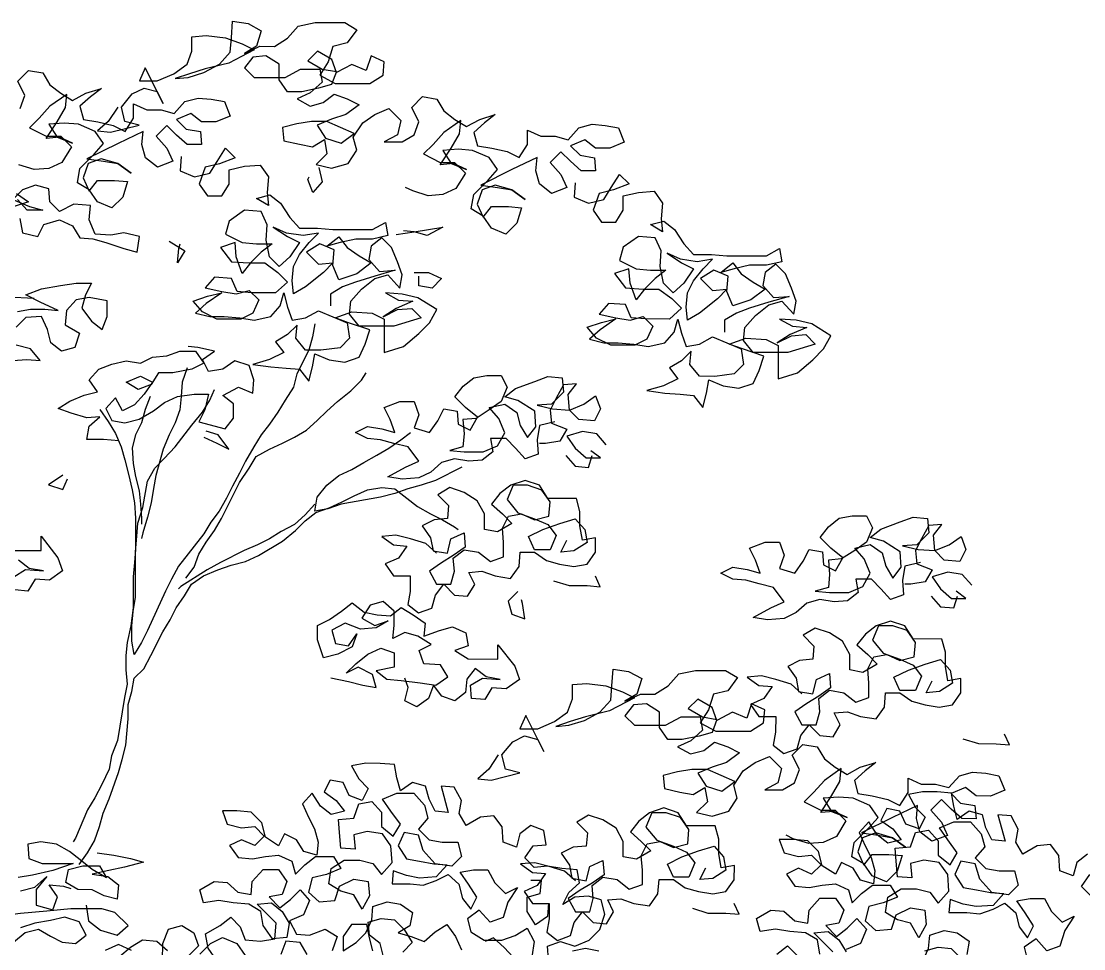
# Model space of a CAD drawing. Header units: metres. Extents: x 750563 to 756046, y 4495933 to 4497284.
# Drawn here: x 755677.83 to 755678.709, y 4496172.711 to 4496173.479 of the extents above; entities that cross this region are included whole.
import ezdxf

# ---------------------------------------------------------------- set-up
doc = ezdxf.new("R2010")
doc.units = ezdxf.units.M
doc.layers.add('00_DETALLES', color=7, linetype='Continuous', true_color=0xe0f0d1)

# ---------------------------------------------------------------- blocks, each defined once
blk = doc.blocks.new('Arbol21')
for points in [[(-0.0625, 6.3992), (-0.0674, 6.3695), (-0.0995, 6.3621), (-0.1119, 6.3868), (-0.144, 6.3966), (-0.1712, 6.3843), (-0.186, 6.3595), (-0.2132, 6.357), (-0.2404, 6.3496), (-0.2774, 6.3372), (-0.3046, 6.3298), (-0.3096, 6.3619), (-0.2775, 6.3693), (-0.2503, 6.3644), (-0.2181, 6.3669), (-0.2058, 6.3966), (-0.2083, 6.4262), (-0.1737, 6.4287), (-0.144, 6.4139), (-0.1243, 6.4337), (-0.1219, 6.4609), (-0.0947, 6.4684), (-0.0675, 6.4585), (-0.0477, 6.4387), (-0.0823, 6.4239), (-0.1095, 6.4165), (-0.0773, 6.4165), (-0.0576, 6.4387)], [(-0.0551, 6.4511), (-0.0798, 6.4338), (-0.0502, 6.4239)], [(-0.0627, 6.6265), (-0.0726, 6.6537), (-0.0578, 6.6834), (-0.0801, 6.7056), (-0.1097, 6.7006), (-0.1245, 6.6759), (-0.1467, 6.6586), (-0.1714, 6.6437), (-0.1986, 6.6585), (-0.2308, 6.6684), (-0.2085, 6.6511), (-0.1863, 6.6314), (-0.1936, 6.6042), (-0.2233, 6.5992), (-0.2554, 6.5918), (-0.2801, 6.5794), (-0.2974, 6.6066), (-0.2975, 6.6362), (-0.3246, 6.6238), (-0.3543, 6.6238), (-0.3815, 6.6164), (-0.4037, 6.6411), (-0.4309, 6.6485), (-0.4581, 6.646), (-0.4853, 6.641), (-0.4976, 6.6113), (-0.4679, 6.599), (-0.4383, 6.599), (-0.4161, 6.6163), (-0.3864, 6.604), (-0.4062, 6.5842), (-0.4358, 6.5793), (-0.4383, 6.5521), (-0.4086, 6.5521), (-0.3864, 6.5719), (-0.3666, 6.5917), (-0.3444, 6.5695), (-0.3666, 6.5447), (-0.3789, 6.5175), (-0.3468, 6.5052), (-0.3221, 6.525), (-0.3147, 6.5522), (-0.3172, 6.5794), (-0.2653, 6.5547), (-0.201, 6.5226), (-0.2356, 6.5177), (-0.2652, 6.5127), (-0.2924, 6.4929), (-0.2652, 6.5127), (-0.2306, 6.5226), (-0.2034, 6.5127), (-0.1935, 6.4831), (-0.2059, 6.4559), (-0.2232, 6.4781), (-0.2578, 6.4781), (-0.285, 6.4756), (-0.2751, 6.4435), (-0.2528, 6.4213), (-0.2231, 6.4336), (-0.2059, 6.4584), (-0.1812, 6.4732), (-0.1861, 6.5029), (-0.2158, 6.5325), (-0.2356, 6.5547), (-0.2183, 6.5795), (-0.1838, 6.5943), (-0.1541, 6.5968), (-0.122, 6.5944), (-0.1392, 6.5672), (-0.1714, 6.5548), (-0.1442, 6.5672), (-0.117, 6.5647), (-0.1393, 6.5993), (-0.1566, 6.6289), (-0.1591, 6.6561), (-0.1245, 6.6314), (-0.1022, 6.6067), (-0.0824, 6.587), (-0.117, 6.5697), (-0.1467, 6.5696), (-0.1689, 6.5474), (-0.1491, 6.5153), (-0.1219, 6.5029), (-0.0922, 6.5005), (-0.0601, 6.5104)], [(-0.2649, 6.6297), (-0.2451, 6.6001), (-0.2228, 6.5803), (-0.25, 6.5778), (-0.3093, 6.5926), (-0.2797, 6.6), (-0.2723, 6.6297), (-0.2945, 6.6569), (-0.3193, 6.6692), (-0.3464, 6.6618), (-0.3588, 6.637), (-0.3218, 6.7112), (-0.3094, 6.684), (-0.3465, 6.684), (-0.3811, 6.6988), (-0.4083, 6.7185), (-0.4182, 6.7457), (-0.4182, 6.7754), (-0.4479, 6.7778), (-0.4874, 6.7728), (-0.522, 6.7604), (-0.5467, 6.7481), (-0.4948, 6.7209), (-0.4453, 6.7086), (-0.4132, 6.6988), (-0.3835, 6.6889), (-0.4107, 6.6913), (-0.4428, 6.7012), (-0.475, 6.7185), (-0.4973, 6.7432), (-0.4998, 6.7728), (-0.5023, 6.8074), (-0.5344, 6.8024), (-0.5615, 6.7876), (-0.5516, 6.7555), (-0.5269, 6.7407), (-0.559, 6.7555), (-0.5887, 6.7554), (-0.6159, 6.7727), (-0.6382, 6.7974), (-0.6728, 6.8048), (-0.7345, 6.8047), (-0.7592, 6.7899), (-0.7395, 6.7627), (-0.7098, 6.7553), (-0.6999, 6.7232), (-0.6826, 6.696), (-0.7147, 6.6787), (-0.7863, 6.6786), (-0.8135, 6.6959), (-0.816, 6.7231), (-0.7889, 6.7355), (-0.7789, 6.7058), (-0.7493, 6.7182), (-0.7172, 6.701), (-0.7073, 6.7281), (-0.6777, 6.7455), (-0.6579, 6.7257), (-0.6875, 6.7084), (-0.7172, 6.7034), (-0.7072, 6.6762), (-0.6801, 6.6689), (-0.6455, 6.6615), (-0.6158, 6.6615), (-0.5985, 6.6862), (-0.5986, 6.7184), (-0.5714, 6.7357), (-0.5442, 6.7332), (-0.5269, 6.711), (-0.5466, 6.6912), (-0.6109, 6.6912), (-0.643, 6.7084), (-0.6826, 6.7084), (-0.6875, 6.6812), (-0.6628, 6.659), (-0.6356, 6.6467), (-0.6627, 6.6318), (-0.6899, 6.6392), (-0.7122, 6.6565), (-0.7393, 6.6466), (-0.764, 6.6342), (-0.7368, 6.6144), (-0.7072, 6.6046), (-0.6775, 6.5923), (-0.6948, 6.5651), (-0.7269, 6.5551), (-0.7541, 6.5749), (-0.6973, 6.5996), (-0.6652, 6.5997), (-0.6355, 6.5948), (-0.6058, 6.5874), (-0.6083, 6.5602), (-0.6404, 6.5527), (-0.6676, 6.5478), (-0.6923, 6.5626), (-0.6972, 6.5329), (-0.675, 6.5107), (-0.7071, 6.5033), (-0.7417, 6.5131), (-0.759, 6.5403), (-0.7516, 6.5675), (-0.7714, 6.5971), (-0.7962, 6.6144), (-0.8258, 6.6267), (-0.8505, 6.602), (-0.8431, 6.5723), (-0.8159, 6.5575), (-0.8529, 6.5575), (-0.8777, 6.5723), (-0.8876, 6.5995), (-0.8728, 6.6291), (-0.895, 6.6514), (-0.9247, 6.6464), (-0.9395, 6.6217), (-0.9617, 6.6043), (-0.9864, 6.5895), (-1.0136, 6.6043), (-1.0457, 6.6142), (-1.0235, 6.5969), (-1.0012, 6.5771), (-1.0086, 6.5499), (-1.0383, 6.545), (-1.0704, 6.5375), (-1.0951, 6.5251), (-1.1124, 6.5523), (-1.1124, 6.582), (-1.1396, 6.5696), (-1.1693, 6.5696), (-1.1964, 6.5621), (-1.2187, 6.5868), (-1.2459, 6.5942), (-1.2731, 6.5917), (-1.3003, 6.5867), (-1.3126, 6.5571), (-1.2829, 6.5447), (-1.2533, 6.5448), (-1.231, 6.5621), (-1.2014, 6.5498), (-1.2211, 6.53), (-1.2508, 6.525), (-1.2532, 6.4978), (-1.2236, 6.4978), (-1.2013, 6.5176), (-1.1816, 6.5374), (-1.1593, 6.5152), (-1.1816, 6.4905), (-1.1939, 6.4633), (-1.1617, 6.4509), (-1.1371, 6.4707), (-1.1297, 6.4979), (-1.1322, 6.5251), (-1.0802, 6.5004), (-1.016, 6.4684), (-1.0506, 6.4634), (-1.0802, 6.4584), (-1.1074, 6.4386), (-1.0802, 6.4584), (-1.0456, 6.4684), (-1.0184, 6.4585), (-1.0085, 6.4288), (-1.0208, 6.4017), (-1.0382, 6.4239), (-1.0728, 6.4238), (-1.0999, 6.4214), (-1.09, 6.3892), (-1.0678, 6.367), (-1.0381, 6.3794), (-1.0208, 6.4041), (-0.9961, 6.419), (-1.0011, 6.4486), (-1.0308, 6.4783), (-1.0506, 6.5005), (-1.0333, 6.5252), (-0.9987, 6.5401), (-0.9691, 6.5426), (-0.9369, 6.5401), (-0.9542, 6.5129), (-0.9863, 6.5005), (-0.9592, 6.5129), (-0.932, 6.5105), (-0.9543, 6.545), (-0.9716, 6.5747), (-0.9741, 6.6019), (-0.9395, 6.5772), (-0.9172, 6.5525), (-0.8974, 6.5327), (-0.932, 6.5154), (-0.9616, 6.5154), (-0.9839, 6.4931), (-0.9641, 6.461), (-0.9369, 6.4487), (-0.9072, 6.4462), (-0.8751, 6.4562), (-0.8603, 6.4636)], [(-0.3962, 6.5274), (-0.3937, 6.4977), (-0.4234, 6.4854), (-0.4555, 6.4927), (-0.4703, 6.5174), (-0.4877, 6.5446), (-0.5074, 6.5248), (-0.4753, 6.5125), (-0.4456, 6.5051), (-0.4332, 6.4705), (-0.4505, 6.4458), (-0.4802, 6.4458), (-0.495, 6.4705), (-0.495, 6.5001), (-0.5272, 6.5075), (-0.5593, 6.5099), (-0.5766, 6.4852), (-0.5741, 6.4531), (-0.5765, 6.4259), (-0.5518, 6.4408), (-0.579, 6.4481), (-0.6012, 6.4308), (-0.621, 6.4012), (-0.6407, 6.3789), (-0.6778, 6.3789), (-0.7099, 6.3764), (-0.7915, 6.3763), (-0.8187, 6.3911), (-0.8236, 6.3639), (-0.7915, 6.3565), (-0.7569, 6.3565), (-0.7247, 6.3492), (-0.6975, 6.3418), (-0.7223, 6.3615), (-0.7395, 6.3393), (-0.7642, 6.3219), (-0.7889, 6.3071), (-0.7593, 6.2849), (-0.7222, 6.2726), (-0.7099, 6.3022), (-0.7124, 6.3343), (-0.6827, 6.3467), (-0.6555, 6.3295), (-0.6802, 6.3047), (-0.7099, 6.3072), (-0.6901, 6.2874), (-0.653, 6.2578), (-0.6283, 6.243), (-0.6258, 6.2702), (-0.6283, 6.2998), (-0.6407, 6.3245), (-0.6605, 6.3492), (-0.6803, 6.369), (-0.6481, 6.3641), (-0.6135, 6.369), (-0.5864, 6.3814), (-0.616, 6.3616), (-0.6407, 6.3492), (-0.6209, 6.3196), (-0.5987, 6.2999), (-0.5789, 6.3196), (-0.5715, 6.3542), (-0.574, 6.3864), (-0.5617, 6.4136), (-0.5271, 6.4161), (-0.4949, 6.3939), (-0.4875, 6.3667), (-0.5221, 6.3493), (-0.5517, 6.3469), (-0.5839, 6.3468), (-0.5616, 6.3295), (-0.5393, 6.3073), (-0.522, 6.2851), (-0.5097, 6.3197), (-0.5073, 6.3494), (-0.4776, 6.3395), (-0.4998, 6.3098), (-0.5369, 6.3073), (-0.569, 6.3073), (-0.5962, 6.2875), (-0.6159, 6.2677), (-0.5912, 6.2455), (-0.5418, 6.2455), (-0.5121, 6.248), (-0.4998, 6.2752), (-0.4652, 6.2777), (-0.4454, 6.2555), (-0.48, 6.2481), (-0.5096, 6.2431), (-0.5368, 6.2505), (-0.5566, 6.2307), (-0.5442, 6.2035), (-0.5195, 6.1912), (-0.47, 6.1912), (-0.4404, 6.2061), (-0.4207, 6.2284), (-0.4503, 6.2382), (-0.48, 6.2456), (-0.4478, 6.2234), (-0.4256, 6.2036), (-0.4552, 6.1962), (-0.4849, 6.1962), (-0.517, 6.1937), (-0.5467, 6.1887), (-0.5813, 6.1961), (-0.601, 6.2183), (-0.6085, 6.2455), (-0.6159, 6.2158), (-0.6257, 6.1886), (-0.6529, 6.1935), (-0.6801, 6.2083), (-0.7394, 6.1836), (-0.7443, 6.1514), (-0.7245, 6.1317), (-0.685, 6.1268), (-0.6529, 6.1268), (-0.6331, 6.1515), (-0.6356, 6.1787), (-0.6158, 6.159), (-0.5911, 6.1442), (-0.6084, 6.1219), (-0.5787, 6.1071), (-0.5441, 6.0973), (-0.5812, 6.0923), (-0.6133, 6.0898), (-0.6405, 6.0873), (-0.6602, 6.0626), (-0.6677, 6.0922), (-0.6726, 6.1194), (-0.7023, 6.107), (-0.7344, 6.102), (-0.7641, 6.1119), (-0.7764, 6.1391), (-0.7863, 6.1687), (-0.7419, 6.1836), (-0.7147, 6.1935), (-0.7493, 6.2058), (-0.7913, 6.2033), (-0.816, 6.1909), (-0.816, 6.1217), (-0.8555, 6.134), (-0.8877, 6.1612), (-0.9099, 6.1834), (-0.9248, 6.2106), (-0.8853, 6.2353), (-0.8531, 6.2428), (-0.8185, 6.2453), (-0.8457, 6.2304), (-0.8754, 6.2279), (-0.8408, 6.2131), (-0.8136, 6.1959), (-0.8432, 6.2107), (-0.8729, 6.2131), (-0.8926, 6.1933), (-0.8358, 6.1761), (-0.7641, 6.1761), (-0.7444, 6.2009), (-0.7469, 6.2281), (-0.7691, 6.2527), (-0.7963, 6.275), (-0.8235, 6.2824), (-0.8482, 6.2551), (-0.8532, 6.2823), (-0.8433, 6.3095), (-0.831, 6.3392), (-0.8112, 6.359), (-0.789, 6.3417), (-0.784, 6.3145), (-0.8062, 6.2898), (-0.8384, 6.2922), (-0.7963, 6.2799), (-0.7568, 6.2676), (-0.7296, 6.2577), (-0.7049, 6.2429), (-0.7048, 6.2182)], [(-1.2112, 6.4731), (-1.2087, 6.4435), (-1.2383, 6.4311), (-1.2705, 6.4385), (-1.2853, 6.4632), (-1.3026, 6.4904), (-1.3224, 6.4706), (-1.2903, 6.4582), (-1.2606, 6.4509), (-1.2482, 6.4163), (-1.2655, 6.3915), (-1.2951, 6.3915), (-1.31, 6.4162), (-1.31, 6.4459), (-1.3422, 6.4533), (-1.3743, 6.4557), (-1.3916, 6.431), (-1.3891, 6.3988), (-1.3915, 6.3717), (-1.3668, 6.3865), (-1.394, 6.3939), (-1.4162, 6.3766), (-1.436, 6.3469), (-1.4557, 6.3246), (-1.4928, 6.3246), (-1.5249, 6.3221), (-1.6065, 6.322), (-1.6336, 6.3368), (-1.6386, 6.3097), (-1.6064, 6.3023), (-1.5718, 6.3023), (-1.5397, 6.2949), (-1.5125, 6.2875), (-1.5372, 6.3073), (-1.5545, 6.285), (-1.5792, 6.2677), (-1.6039, 6.2528), (-1.5742, 6.2306), (-1.5372, 6.2183), (-1.5248, 6.248), (-1.5273, 6.2801), (-1.4977, 6.2925), (-1.4705, 6.2752), (-1.4952, 6.2505), (-1.5248, 6.2529), (-1.5051, 6.2332), (-1.468, 6.2035), (-1.4432, 6.1887), (-1.4408, 6.2159), (-1.4433, 6.2456), (-1.4557, 6.2703), (-1.4755, 6.295), (-1.4952, 6.3147), (-1.4631, 6.3098), (-1.4285, 6.3148), (-1.4013, 6.3272), (-1.431, 6.3074), (-1.4557, 6.295), (-1.4359, 6.2654), (-1.4136, 6.2456), (-1.3939, 6.2654), (-1.3865, 6.3), (-1.389, 6.3321), (-1.3767, 6.3593), (-1.3421, 6.3618), (-1.3099, 6.3396), (-1.3025, 6.3124), (-1.3371, 6.2951), (-1.3667, 6.2926), (-1.3988, 6.2926), (-1.3766, 6.2753), (-1.3543, 6.2531), (-1.337, 6.2308), (-1.3247, 6.2655), (-1.3222, 6.2951), (-1.2926, 6.2853), (-1.3148, 6.2556), (-1.3519, 6.2531), (-1.384, 6.253), (-1.4111, 6.2333), (-1.4309, 6.2135), (-1.4062, 6.1912), (-1.3567, 6.1913), (-1.3271, 6.1938), (-1.3148, 6.221), (-1.2802, 6.2235), (-1.2604, 6.2013), (-1.295, 6.1938), (-1.3246, 6.1888), (-1.3518, 6.1962), (-1.3716, 6.1765), (-1.3592, 6.1493), (-1.3344, 6.1369), (-1.285, 6.137), (-1.2554, 6.1518), (-1.2356, 6.1741), (-1.2653, 6.184), (-1.295, 6.1913), (-1.2628, 6.1691), (-1.2406, 6.1494), (-1.2702, 6.1419), (-1.2999, 6.1419), (-1.332, 6.1394), (-1.3616, 6.1344), (-1.3962, 6.1418), (-1.416, 6.1641), (-1.4235, 6.1912), (-1.4308, 6.1616), (-1.4407, 6.1344), (-1.4679, 6.1393), (-1.4951, 6.1541), (-1.5544, 6.1293), (-1.5593, 6.0972), (-1.5395, 6.0774), (-1.5, 6.0725), (-1.4678, 6.0726), (-1.4481, 6.0973), (-1.4506, 6.1245), (-1.4308, 6.1047), (-1.4061, 6.0899), (-1.4233, 6.0677), (-1.3937, 6.0529), (-1.3591, 6.043), (-1.3961, 6.038), (-1.4283, 6.0355), (-1.4554, 6.033), (-1.4752, 6.0083), (-1.4826, 6.038), (-1.4876, 6.0651), (-1.5172, 6.0528), (-1.5494, 6.0478), (-1.579, 6.0576), (-1.5914, 6.0848), (-1.6013, 6.1145), (-1.5569, 6.1293), (-1.5297, 6.1392), (-1.5643, 6.1516), (-1.6063, 6.1491), (-1.631, 6.1367), (-1.6309, 6.0675), (-1.6705, 6.0798), (-1.7026, 6.107), (-1.7249, 6.1292), (-1.7397, 6.1563), (-1.7002, 6.1811), (-1.6681, 6.1885), (-1.6335, 6.191), (-1.6607, 6.1762), (-1.6903, 6.1737), (-1.6557, 6.1589), (-1.6285, 6.1416), (-1.6582, 6.1564), (-1.6879, 6.1589), (-1.7076, 6.1391), (-1.6508, 6.1218), (-1.5791, 6.1219), (-1.5593, 6.1466), (-1.5618, 6.1738), (-1.5841, 6.1985), (-1.6113, 6.2207), (-1.6385, 6.2281), (-1.6632, 6.2009), (-1.6681, 6.2281), (-1.6583, 6.2553), (-1.646, 6.2849), (-1.6262, 6.3047), (-1.6039, 6.2874), (-1.599, 6.2603), (-1.6212, 6.2355), (-1.6533, 6.238), (-1.6113, 6.2257), (-1.5718, 6.2133), (-1.5446, 6.2035), (-1.5198, 6.1887), (-1.5198, 6.164)], [(-0.6804, 6.5049), (-0.6878, 6.4752), (-0.668, 6.453), (-0.6581, 6.4802), (-0.6606, 6.4851)], [(-0.8409, 6.3664), (-0.878, 6.3713), (-0.9373, 6.3811), (-0.9051, 6.3638), (-0.878, 6.3713), (-0.8557, 6.3738)], [(-0.3713, 6.352), (-0.4035, 6.3322), (-0.3886, 6.3075), (-0.3911, 6.3371), (-0.3936, 6.347)], [(-0.8779, 6.2872), (-0.9075, 6.2872), (-0.9347, 6.2748), (-0.9149, 6.2551), (-0.8877, 6.2601), (-0.8878, 6.2798)], [(-0.0474, 6.1051), (-0.077, 6.1076), (-0.1042, 6.1051), (-0.0845, 6.1298), (-0.0548, 6.1373)], [(-0.092, 6.2336), (-0.0376, 6.2361)], [(-0.0574, 6.2064), (-0.0846, 6.2114), (-0.1142, 6.2113), (-0.1414, 6.2088), (-0.1043, 6.2262), (-0.0747, 6.241), (-0.1068, 6.2534), (-0.1464, 6.2607), (-0.1785, 6.2656), (-0.2106, 6.2656), (-0.1983, 6.2409), (-0.1908, 6.2137), (-0.2106, 6.1865), (-0.2328, 6.1692), (-0.2427, 6.1964), (-0.2427, 6.2285), (-0.2057, 6.236), (-0.1785, 6.231), (-0.1587, 6.2088), (-0.1562, 6.1792), (-0.1858, 6.1618), (-0.1759, 6.1322), (-0.1487, 6.1248), (-0.1265, 6.1421), (-0.1191, 6.1693), (-0.1068, 6.1965), (-0.0747, 6.1941), (-0.0549, 6.1743)], [(-0.6727, 6.1812), (-0.6677, 6.154), (-0.6603, 6.1268), (-0.6355, 6.0774), (-0.6281, 6.0502), (-0.6108, 6.0231), (-0.5959, 5.9984), (-0.5786, 5.9737), (-0.5613, 5.9514), (-0.5464, 5.9267), (-0.5291, 5.8971), (-0.5167, 5.8724), (-0.5019, 5.8452), (-0.4895, 5.8205), (-0.4746, 5.7934), (-0.4573, 5.7711), (-0.4425, 5.7464), (-0.3905, 5.6798), (-0.3756, 5.6526), (-0.3633, 5.6279), (-0.3261, 5.5464), (-0.3137, 5.5217), (-0.2989, 5.497), (-0.294, 5.5242), (-0.294, 5.5563), (-0.2965, 5.5859), (-0.3015, 5.6156), (-0.3016, 5.7095), (-0.3041, 5.7416), (-0.3066, 5.7688), (-0.3165, 5.8009), (-0.3264, 5.8553), (-0.3413, 5.8825), (-0.361, 5.9022), (-0.3833, 5.9269), (-0.418, 5.9713), (-0.4402, 5.9985), (-0.4551, 6.0232), (-0.465, 6.0454)], [(-0.2672, 5.9394), (-0.2351, 5.9419), (-0.2005, 5.9419), (-0.2054, 5.9691), (-0.2277, 5.9888), (-0.2005, 5.9864), (-0.1684, 5.9963), (-0.1412, 6.0062), (-0.1659, 6.021), (-0.1956, 6.0333), (-0.2228, 6.0407), (-0.2055, 6.0654), (-0.2253, 6.0877), (-0.2525, 6.0975), (-0.2822, 6.1049), (-0.3118, 6.0999), (-0.3365, 6.1123), (-0.3662, 6.1147), (-0.3934, 6.1246), (-0.4255, 6.1246), (-0.4428, 6.0998), (-0.4181, 6.0875), (-0.3785, 6.0801), (-0.3489, 6.0801), (-0.334, 6.0554), (-0.3068, 6.0456), (-0.2821, 6.0604), (-0.3118, 6.0728), (-0.3365, 6.0604), (-0.3192, 6.0357), (-0.2994, 6.0135), (-0.2746, 6.0011), (-0.2598, 6.0283), (-0.2401, 6.0061), (-0.2524, 5.9814), (-0.2796, 5.9764), (-0.3092, 5.9838), (-0.3389, 6.0011), (-0.3612, 6.0184), (-0.3884, 6.0307), (-0.423, 6.0356), (-0.4526, 6.0356), (-0.4452, 6.0034), (-0.4328, 5.9787), (-0.4871, 5.9639), (-0.5045, 5.9861), (-0.5045, 6.0157), (-0.4823, 6.0331), (-0.5144, 6.0503), (-0.544, 6.038), (-0.5465, 6.0651), (-0.5367, 6.0948), (-0.507, 6.1047), (-0.4823, 6.0874), (-0.4526, 6.0825), (-0.4403, 6.1072), (-0.465, 6.1245), (-0.4305, 6.132), (-0.4107, 6.1345)], [(-0.4082, 6.09), (-0.3983, 6.0603), (-0.3958, 6.0307), (-0.3933, 6.0035), (-0.3834, 5.9763), (-0.371, 5.9516), (-0.3586, 5.922), (-0.3437, 5.8676), (-0.3388, 5.8404), (-0.3338, 5.8108), (-0.3263, 5.7811), (-0.3164, 5.749), (-0.3139, 5.7367)], [(-1.1692, 5.9781), (-1.1371, 5.9707), (-1.1321, 5.941), (-1.1346, 5.9114), (-1.1074, 5.9015), (-1.0876, 5.9238), (-1.0679, 5.9436), (-1.0357, 5.9436), (-1.0407, 5.9164), (-1.0184, 5.8991), (-0.9912, 5.8967), (-0.9616, 5.9017), (-0.9344, 5.8943), (-0.9121, 5.8745), (-0.8874, 5.8622), (-0.8528, 5.8597), (-0.8231, 5.8647), (-0.8602, 5.8844), (-0.8874, 5.8968), (-0.8652, 5.9265), (-0.8356, 5.9339), (-0.8084, 5.9413), (-0.7812, 5.9438), (-0.7565, 5.9562), (-0.7812, 5.9685), (-0.8109, 5.9636), (-0.838, 5.9561), (-0.8282, 5.9833), (-0.8159, 6.0081), (-0.848, 6.0204), (-0.8776, 6.0204), (-0.8875, 5.9932), (-0.8776, 5.966), (-0.9097, 5.9561), (-0.927, 5.9808), (-0.9394, 6.0055), (-0.9666, 6.0005), (-0.969, 5.9733), (-0.9937, 5.9609), (-1.0086, 5.9881), (-0.9839, 6.0079), (-0.9617, 6.0302), (-0.979, 6.0524), (-1.0013, 6.0697), (-1.0284, 6.0746), (-1.0581, 6.0746), (-1.0704, 6.0498), (-1.058, 6.0202), (-1.0333, 6.0029), (-1.0061, 5.9856), (-0.9789, 5.9832), (-0.9814, 5.9535), (-0.9789, 5.9264), (-0.9517, 5.919), (-0.9813, 5.9165), (-1.0209, 5.9164), (-1.0505, 5.9288), (-1.0654, 5.9559), (-1.0531, 5.9856), (-1.0333, 6.0079), (-1.0655, 6.0152), (-1.0902, 5.9979), (-1.0975, 5.9707), (-1.1123, 5.946), (-1.1297, 5.9682), (-1.1272, 6.0004), (-1.0926, 6.0226), (-1.0655, 6.0301), (-1.0877, 6.0473), (-1.1273, 6.0621), (-1.1545, 6.072), (-1.1841, 6.0695), (-1.1866, 6.0398), (-1.1618, 6.0151), (-1.1322, 6.0127), (-1.1643, 6.0053), (-1.1989, 6.0028), (-1.2286, 6.0151), (-1.2533, 6.0324), (-1.2631, 6.0052), (-1.2508, 5.9805), (-1.2186, 5.983), (-1.1989, 6.0028), (-1.1964, 6.0349), (-1.2138, 6.0571), (-1.1866, 6.0547), (-1.1717, 6.0275), (-1.1593, 6.0028), (-1.1618, 5.9756), (-1.1939, 5.9632), (-1.1791, 5.9385), (-1.1494, 5.9336), (-1.137, 5.9336)], [(-0.4053, 5.655), (-0.4226, 5.6773), (-0.4325, 5.7044), (-0.4474, 5.7291), (-0.4647, 5.7538), (-0.4796, 5.7785), (-0.5167, 5.8526), (-0.5365, 5.8823), (-0.5513, 5.907), (-0.5785, 5.9218), (-0.6057, 5.9341), (-0.6305, 5.9464), (-0.6552, 5.9612), (-0.6774, 5.981), (-0.6972, 6.0007), (-0.7195, 6.0205), (-0.7467, 6.0427), (-0.769, 6.0649), (-0.7788, 6.0798)], [(-0.3315, 6.0307), (-0.3216, 6.0036), (-0.3142, 5.9764), (-0.3018, 5.9517), (-0.2943, 5.9245), (-0.2968, 5.8924), (-0.3017, 5.8652), (-0.3091, 5.8355), (-0.3115, 5.8083), (-0.314, 5.7787), (-0.314, 5.7663)], [(-0.2277, 6.0036), (-0.245, 5.9789), (-0.2598, 5.9542), (-0.2721, 5.927), (-0.2795, 5.8998), (-0.2869, 5.8701), (-0.2943, 5.838), (-0.2992, 5.8108), (-0.3016, 5.7787), (-0.3016, 5.7144), (-0.2991, 5.6873), (-0.2966, 5.6576), (-0.2965, 5.5934), (-0.2915, 5.5563), (-0.2841, 5.5217), (-0.2816, 5.4945), (-0.2816, 5.4649), (-0.284, 5.4352), (-0.279, 5.408), (-0.2641, 5.3191), (-0.2518, 5.287), (-0.2468, 5.2598), (-0.2319, 5.2277), (-0.2171, 5.2005), (-0.2022, 5.1758), (-0.1775, 5.1165), (-0.1725, 5.1091)], [(-1.2754, 5.931), (-1.2557, 5.9533), (-1.226, 5.9583), (-1.1939, 5.9484), (-1.2112, 5.9237), (-1.2334, 5.9039), (-1.2631, 5.9038), (-1.2433, 5.9187)], [(-0.9764, 5.8843), (-0.922, 5.8572), (-0.8923, 5.8474), (-0.8651, 5.84), (-0.8379, 5.8301), (-0.8083, 5.8227), (-0.7267, 5.808), (-0.6995, 5.7981), (-0.6723, 5.7932), (-0.6773, 5.8228), (-0.6971, 5.8475), (-0.7218, 5.8673), (-0.749, 5.8796), (-0.7737, 5.8944), (-0.8009, 5.9092), (-0.8257, 5.924), (-0.8504, 5.9413), (-0.8702, 5.9561)], [(-0.4426, 5.9466), (-0.4698, 5.9342), (-0.4945, 5.9219), (-0.4723, 5.9515), (-0.4476, 5.959)], [(-1.1914, 5.9089), (-1.2111, 5.8866), (-1.2383, 5.8841), (-1.2458, 5.9088)], [(-0.9243, 5.7065), (-0.9021, 5.7263), (-0.87, 5.7362), (-0.8403, 5.7436), (-0.8107, 5.7412), (-0.8354, 5.7238), (-0.8625, 5.7213), (-0.8452, 5.6966), (-0.818, 5.6843), (-0.8353, 5.6596), (-0.8699, 5.6596), (-0.8699, 5.6274), (-0.8649, 5.6003), (-0.8871, 5.5829), (-0.9143, 5.5928), (-0.9218, 5.62), (-0.9391, 5.6422), (-0.9613, 5.6199), (-0.9885, 5.6174), (-1.0033, 5.6421), (-0.991, 5.6669), (-1.0182, 5.6693), (-1.0454, 5.6594), (-1.0775, 5.6544), (-1.0948, 5.6791), (-1.0973, 5.7088), (-1.127, 5.7087), (-1.1517, 5.6914), (-1.1788, 5.684), (-1.2085, 5.679), (-1.2357, 5.6839), (-1.253, 5.7086), (-1.253, 5.7383), (-1.2258, 5.7334), (-1.2209, 5.763), (-1.2209, 5.7927), (-1.2135, 5.8199), (-1.1542, 5.8199), (-1.137, 5.8471), (-1.1073, 5.857), (-1.0777, 5.8472), (-1.0554, 5.8299), (-1.0381, 5.8077), (-1.0603, 5.7879), (-1.0801, 5.7681), (-1.0504, 5.7508), (-1.0232, 5.7558), (-1.0232, 5.7879), (-1.0084, 5.8151), (-0.9813, 5.8324), (-0.9516, 5.8424), (-0.9269, 5.8275), (-0.9491, 5.8053), (-0.9466, 5.7781), (-0.9194, 5.7757), (-0.8947, 5.7633), (-0.912, 5.7386), (-0.9169, 5.7114), (-0.9466, 5.7064), (-0.954, 5.7361), (-0.9812, 5.7484), (-0.9836, 5.7188), (-0.9589, 5.7015), (-0.9342, 5.6867), (-0.9094, 5.6694), (-0.9243, 5.6422), (-0.9539, 5.6422), (-0.9613, 5.6694), (-0.9589, 5.6965), (-0.9812, 5.7138), (-1.0108, 5.7089), (-1.0355, 5.6891), (-1.0627, 5.6989), (-1.0627, 5.7286), (-1.0603, 5.7582), (-1.0727, 5.7829), (-1.0998, 5.7879), (-1.127, 5.7755), (-1.1567, 5.7829), (-1.1592, 5.8125), (-1.1419, 5.8372), (-1.1123, 5.8471), (-1.0826, 5.8472), (-1.0702, 5.8175), (-1.0924, 5.7903), (-1.127, 5.7779), (-1.1542, 5.7656), (-1.1715, 5.7433), (-1.1591, 5.7137), (-1.127, 5.7137), (-1.1146, 5.7409), (-1.1443, 5.7557), (-1.1789, 5.768), (-1.211, 5.7779), (-1.2308, 5.7556), (-1.2357, 5.7284), (-1.2085, 5.7111), (-1.1813, 5.7087), (-1.1937, 5.7334)], [(-0.151, 5.8678), (-0.1213, 5.8481), (-0.1509, 5.8381), (-0.1608, 5.8604)], [(-0.1848, 5.0621), (-0.2021, 5.0868), (-0.217, 5.1115), (-0.2269, 5.1412), (-0.2343, 5.1684), (-0.2467, 5.198), (-0.2665, 5.2524), (-0.274, 5.2795), (-0.2814, 5.3092), (-0.2864, 5.3635), (-0.2864, 5.3932), (-0.2939, 5.4204), (-0.2989, 5.4476), (-0.3186, 5.4673), (-0.3335, 5.4945), (-0.3582, 5.5439), (-0.3731, 5.5686), (-0.3855, 5.5933), (-0.4028, 5.618), (-0.4176, 5.6427), (-0.4424, 5.6599), (-0.472, 5.6723), (-0.4992, 5.6821), (-0.5289, 5.6895), (-0.5561, 5.7019), (-0.6055, 5.7315), (-0.6327, 5.7537), (-0.6525, 5.7734), (-0.6748, 5.7907), (-0.702, 5.8006), (-0.7292, 5.8129), (-0.7539, 5.8252), (-0.7811, 5.8376), (-0.8108, 5.8425), (-0.8379, 5.84), (-0.8626, 5.8202), (-0.8849, 5.8029), (-0.912, 5.788), (-0.9367, 5.7756), (-0.9614, 5.7608), (-0.9688, 5.7558)], [(-0.0446, 5.7122), (-0.1063, 5.7122), (-0.1064, 5.7418), (-0.1409, 5.6973), (-0.1508, 5.6701), (-0.1236, 5.6504), (-0.0939, 5.6529), (-0.0791, 5.6282), (-0.0519, 5.6307)], [(-0.0495, 5.6578), (-0.0742, 5.6726), (-0.1112, 5.6701), (-0.0816, 5.6751), (-0.0594, 5.6924)], [(-0.6723, 5.808), (-0.6525, 5.7858), (-0.6303, 5.766), (-0.6031, 5.7512), (-0.5784, 5.7364), (-0.5536, 5.7241), (-0.5264, 5.7118), (-0.477, 5.6871), (-0.4498, 5.6723), (-0.3954, 5.6378), (-0.3905, 5.6328)], [(-1.925, 5.6871), (-1.8929, 5.6797), (-1.8879, 5.6501), (-1.8903, 5.6204), (-1.8631, 5.6106), (-1.8434, 5.6328), (-1.8236, 5.6526), (-1.7915, 5.6527), (-1.7964, 5.6255), (-1.7742, 5.6082), (-1.747, 5.6057), (-1.7173, 5.6107), (-1.6901, 5.6033), (-1.6679, 5.5836), (-1.6432, 5.5712), (-1.6086, 5.5688), (-1.5789, 5.5738), (-1.616, 5.5935), (-1.6432, 5.6058), (-1.621, 5.6355), (-1.5913, 5.643), (-1.5642, 5.6504), (-1.537, 5.6529), (-1.5123, 5.6653), (-1.537, 5.6776), (-1.5666, 5.6726), (-1.5938, 5.6652), (-1.584, 5.6924), (-1.5716, 5.7171), (-1.6038, 5.7294), (-1.6334, 5.7294), (-1.6433, 5.7022), (-1.6334, 5.675), (-1.6655, 5.6651), (-1.6828, 5.6898), (-1.6952, 5.7145), (-1.7224, 5.7096), (-1.7248, 5.6824), (-1.7495, 5.67), (-1.7644, 5.6972), (-1.7397, 5.717), (-1.7174, 5.7392), (-1.7348, 5.7614), (-1.757, 5.7787), (-1.7842, 5.7836), (-1.8139, 5.7836), (-1.8262, 5.7589), (-1.8138, 5.7292), (-1.7891, 5.712), (-1.7619, 5.6947), (-1.7347, 5.6922), (-1.7371, 5.6626), (-1.7347, 5.6354), (-1.7075, 5.628), (-1.7371, 5.6255), (-1.7767, 5.6255), (-1.8063, 5.6378), (-1.8212, 5.665), (-1.8088, 5.6946), (-1.7891, 5.7169), (-1.8212, 5.7243), (-1.8459, 5.707), (-1.8533, 5.6798), (-1.8681, 5.6551), (-1.8854, 5.6773), (-1.883, 5.7094), (-1.8484, 5.7317), (-1.8212, 5.7391), (-1.8435, 5.7564), (-1.883, 5.7712), (-1.9102, 5.781), (-1.9399, 5.7785), (-1.9423, 5.7489), (-1.9176, 5.7242), (-1.8879, 5.7218), (-1.9201, 5.7143), (-1.9547, 5.7118), (-1.9843, 5.7241), (-2.0091, 5.7414), (-2.0189, 5.7142), (-2.0065, 5.6895), (-1.9744, 5.692), (-1.9547, 5.7118), (-1.9522, 5.7439), (-1.9695, 5.7662), (-1.9424, 5.7637), (-1.9275, 5.7366), (-1.9151, 5.7118), (-1.9176, 5.6847), (-1.9497, 5.6723), (-1.9348, 5.6476), (-1.9052, 5.6427), (-1.8928, 5.6427)], [(-2.0312, 5.6401), (-2.0115, 5.6623), (-1.9818, 5.6673), (-1.9497, 5.6575), (-1.9669, 5.6327), (-1.9892, 5.6129), (-2.0188, 5.6129), (-1.9991, 5.6278)], [(-1.1664, 5.6494), (-1.1986, 5.6395), (-1.2356, 5.6395), (-1.2628, 5.637), (-1.2529, 5.6592)], [(-1.0923, 5.6272), (-1.0725, 5.6075), (-1.0799, 5.5803), (-1.1071, 5.5704), (-1.1021, 5.6025), (-1.0997, 5.6099)], [(-1.9472, 5.6179), (-1.9669, 5.5957), (-1.9941, 5.5932), (-2.0015, 5.6179)], [(-0.7052, 5.4483), (-0.7423, 5.4409), (-0.7719, 5.4334), (-0.7991, 5.4284), (-0.7917, 5.4556), (-0.762, 5.4705), (-0.7373, 5.4582), (-0.7571, 5.4779), (-0.7818, 5.4977), (-0.809, 5.51), (-0.8362, 5.5001), (-0.8362, 5.4704), (-0.7991, 5.463), (-0.8213, 5.4457), (-0.851, 5.4432), (-0.8905, 5.4383), (-0.9226, 5.4333), (-0.9474, 5.4506), (-0.9326, 5.4753), (-0.898, 5.4778), (-0.8881, 5.505), (-0.9128, 5.5173), (-0.8857, 5.5346), (-0.8585, 5.5421), (-0.8338, 5.5297), (-0.8363, 5.5569), (-0.8363, 5.5866), (-0.8141, 5.6064), (-0.7869, 5.599), (-0.7696, 5.5718), (-0.7967, 5.557), (-0.8239, 5.5668), (-0.7992, 5.552), (-0.7671, 5.5496), (-0.735, 5.562), (-0.7078, 5.5472), (-0.7151, 5.52), (-0.7423, 5.515), (-0.7596, 5.5397), (-0.7497, 5.5125), (-0.7201, 5.4977), (-0.6904, 5.4903), (-0.6781, 5.5274), (-0.6781, 5.5571), (-0.7028, 5.5694), (-0.7276, 5.5867), (-0.7498, 5.604), (-0.7745, 5.5842), (-0.8017, 5.5792), (-0.8289, 5.5767), (-0.8511, 5.594), (-0.8758, 5.5791), (-0.9005, 5.5618), (-0.898, 5.5346), (-0.9302, 5.5469), (-0.9574, 5.5543), (-0.9845, 5.542), (-0.9894, 5.5148), (-0.9623, 5.5049), (-0.9894, 5.4876), (-1.0512, 5.4875), (-1.0512, 5.5172), (-1.0858, 5.4727), (-1.0956, 5.4455), (-1.0684, 5.4257), (-1.0388, 5.4282), (-1.0239, 5.4035), (-0.9968, 5.406), (-0.9943, 5.4332), (-1.019, 5.448), (-1.0561, 5.4455), (-1.0265, 5.4505), (-1.0042, 5.4678), (-0.9869, 5.4456), (-0.9844, 5.4184), (-0.9622, 5.4011), (-0.935, 5.411), (-0.9177, 5.4333), (-0.9078, 5.4061), (-0.8831, 5.3888), (-0.8584, 5.4012), (-0.8658, 5.4284), (-0.8584, 5.4482)], [(-1.6801, 5.4155), (-1.6579, 5.4353), (-1.6257, 5.4452), (-1.5961, 5.4527), (-1.5664, 5.4502), (-1.5911, 5.4329), (-1.6183, 5.4304), (-1.601, 5.4057), (-1.5738, 5.3934), (-1.5911, 5.3686), (-1.6257, 5.3686), (-1.6256, 5.3365), (-1.6207, 5.3093), (-1.6429, 5.292), (-1.6701, 5.3018), (-1.6775, 5.329), (-1.6949, 5.3513), (-1.7171, 5.329), (-1.7443, 5.3265), (-1.7591, 5.3512), (-1.7468, 5.3759), (-1.774, 5.3784), (-1.8011, 5.3685), (-1.8333, 5.3635), (-1.8506, 5.3882), (-1.8531, 5.4178), (-1.8827, 5.4178), (-1.9074, 5.4005), (-1.9346, 5.393), (-1.9642, 5.3881), (-1.9914, 5.393), (-2.0088, 5.4177), (-2.0088, 5.4473), (-1.9816, 5.4424), (-1.9767, 5.4721), (-1.9767, 5.5017), (-1.9693, 5.5289), (-1.91, 5.529), (-1.8927, 5.5562), (-1.8631, 5.5661), (-1.8334, 5.5562), (-1.8112, 5.539), (-1.7939, 5.5167), (-1.8161, 5.4969), (-1.8358, 5.4772), (-1.8062, 5.4599), (-1.779, 5.4649), (-1.779, 5.497), (-1.7642, 5.5242), (-1.737, 5.5415), (-1.7074, 5.5514), (-1.6827, 5.5366), (-1.7049, 5.5143), (-1.7024, 5.4872), (-1.6752, 5.4847), (-1.6505, 5.4724), (-1.6678, 5.4477), (-1.6727, 5.4205), (-1.7023, 5.4155), (-1.7098, 5.4451), (-1.737, 5.4575), (-1.7394, 5.4278), (-1.7147, 5.4105), (-1.6899, 5.3957), (-1.6652, 5.3785), (-1.68, 5.3513), (-1.7097, 5.3512), (-1.7171, 5.3784), (-1.7147, 5.4056), (-1.7369, 5.4229), (-1.7666, 5.4179), (-1.7913, 5.3981), (-1.8185, 5.408), (-1.8185, 5.4376), (-1.816, 5.4673), (-1.8284, 5.492), (-1.8556, 5.4969), (-1.8828, 5.4845), (-1.9124, 5.4919), (-1.9149, 5.5216), (-1.8977, 5.5463), (-1.868, 5.5562), (-1.8384, 5.5562), (-1.826, 5.5266), (-1.8482, 5.4994), (-1.8828, 5.487), (-1.91, 5.4746), (-1.9272, 5.4524), (-1.9149, 5.4227), (-1.8827, 5.4227), (-1.8704, 5.4499), (-1.9001, 5.4647), (-1.9347, 5.4771), (-1.9668, 5.4869), (-1.9866, 5.4647), (-1.9915, 5.4375), (-1.9643, 5.4202), (-1.9371, 5.4178), (-1.9495, 5.4425)], [(-1.052, 5.289), (-1.0322, 5.2594), (-1.0099, 5.2396), (-1.0371, 5.2371), (-1.0964, 5.2519), (-1.0668, 5.2593), (-1.0594, 5.289), (-1.0817, 5.3162), (-1.1064, 5.3285), (-1.1336, 5.3211), (-1.1459, 5.2963), (-1.1089, 5.3705), (-1.0965, 5.3433), (-1.1336, 5.3433), (-1.1682, 5.3581), (-1.1954, 5.3778), (-1.2053, 5.405), (-1.2053, 5.4347), (-1.235, 5.4371), (-1.2745, 5.4321), (-1.3091, 5.4197), (-1.3338, 5.4074), (-1.2819, 5.3802), (-1.2324, 5.3679), (-1.2003, 5.3581), (-1.1707, 5.3482), (-1.1978, 5.3507), (-1.23, 5.3605), (-1.2621, 5.3778), (-1.2844, 5.4025), (-1.2869, 5.4321), (-1.2894, 5.4667), (-1.3215, 5.4617), (-1.3487, 5.4469), (-1.3388, 5.4148), (-1.314, 5.4), (-1.3462, 5.4148), (-1.3758, 5.4147), (-1.403, 5.432), (-1.4253, 5.4567), (-1.4599, 5.4641), (-1.5217, 5.464), (-1.5464, 5.4492), (-1.5266, 5.422), (-1.4969, 5.4146), (-1.487, 5.3825), (-1.4697, 5.3553), (-1.5018, 5.338), (-1.5735, 5.338), (-1.6007, 5.3552), (-1.6031, 5.3824), (-1.576, 5.3948), (-1.5661, 5.3651), (-1.5364, 5.3775), (-1.5043, 5.3603), (-1.4944, 5.3874), (-1.4648, 5.4048), (-1.445, 5.385), (-1.4746, 5.3677), (-1.5043, 5.3627), (-1.4944, 5.3356), (-1.4672, 5.3282), (-1.4326, 5.3208), (-1.4029, 5.3208), (-1.3856, 5.3455), (-1.3857, 5.3777), (-1.3585, 5.395), (-1.3313, 5.3925), (-1.314, 5.3703), (-1.3338, 5.3505), (-1.398, 5.3505), (-1.4301, 5.3677), (-1.4697, 5.3677), (-1.4746, 5.3405), (-1.4499, 5.3183), (-1.4227, 5.306), (-1.4498, 5.2911), (-1.477, 5.2985), (-1.4993, 5.3158), (-1.5265, 5.3059), (-1.5512, 5.2935), (-1.524, 5.2737), (-1.4943, 5.2639), (-1.4646, 5.2516), (-1.4819, 5.2244), (-1.514, 5.2144), (-1.5412, 5.2342), (-1.4844, 5.259), (-1.4523, 5.259), (-1.4226, 5.2541), (-1.393, 5.2467), (-1.3954, 5.2195), (-1.4275, 5.2121), (-1.4547, 5.2071), (-1.4794, 5.2219), (-1.4844, 5.1922), (-1.4621, 5.17), (-1.4942, 5.1626), (-1.5288, 5.1724), (-1.5461, 5.1996), (-1.5388, 5.2268), (-1.5585, 5.2564), (-1.5833, 5.2737), (-1.6129, 5.286), (-1.6376, 5.2613), (-1.6302, 5.2316), (-1.603, 5.2168), (-1.6401, 5.2168), (-1.6648, 5.2316), (-1.6747, 5.2588), (-1.6599, 5.2884), (-1.6822, 5.3107), (-1.7118, 5.3057), (-1.7266, 5.281), (-1.7488, 5.2637), (-1.7735, 5.2488), (-1.8007, 5.2636), (-1.8329, 5.2735), (-1.8106, 5.2562), (-1.7884, 5.2364), (-1.7957, 5.2092), (-1.8254, 5.2043), (-1.8575, 5.1968), (-1.8822, 5.1845), (-1.8995, 5.2116), (-1.8996, 5.2413), (-1.9267, 5.2289), (-1.9564, 5.2289), (-1.9836, 5.2214), (-2.0058, 5.2461), (-2.033, 5.2535), (-2.0602, 5.251), (-2.0874, 5.246), (-2.0997, 5.2164), (-2.07, 5.204), (-2.0404, 5.2041), (-2.0182, 5.2214), (-1.9885, 5.2091), (-2.0083, 5.1893), (-2.0379, 5.1843), (-2.0403, 5.1571), (-2.0107, 5.1572), (-1.9885, 5.1769), (-1.9687, 5.1967), (-1.9465, 5.1745), (-1.9687, 5.1498), (-1.981, 5.1226), (-1.9489, 5.1103), (-1.9242, 5.13), (-1.9168, 5.1572), (-1.9193, 5.1844), (-1.8674, 5.1598), (-1.8031, 5.1277), (-1.8377, 5.1227), (-1.8673, 5.1177), (-1.8945, 5.0979), (-1.8673, 5.1177), (-1.8327, 5.1277), (-1.8055, 5.1178), (-1.7956, 5.0882), (-1.808, 5.061), (-1.8253, 5.0832), (-1.8599, 5.0832), (-1.8871, 5.0807), (-1.8771, 5.0485), (-1.8549, 5.0263), (-1.8252, 5.0387), (-1.808, 5.0634), (-1.7833, 5.0783), (-1.7882, 5.1079), (-1.8179, 5.1376), (-1.8377, 5.1598), (-1.8204, 5.1845), (-1.7859, 5.1994), (-1.7562, 5.2019), (-1.7241, 5.1994), (-1.7413, 5.1722), (-1.7735, 5.1598), (-1.7463, 5.1722), (-1.7191, 5.1698), (-1.7414, 5.2044), (-1.7587, 5.234), (-1.7612, 5.2612), (-1.7266, 5.2365), (-1.7043, 5.2118), (-1.6845, 5.192), (-1.7191, 5.1747), (-1.7488, 5.1747), (-1.771, 5.1524), (-1.7512, 5.1203), (-1.724, 5.108), (-1.6943, 5.1055), (-1.6622, 5.1155), (-1.6474, 5.1229)], [(-2.0128, 5.3223), (-2.0449, 5.3124), (-2.0819, 5.3123), (-2.1091, 5.3098), (-2.0993, 5.3321)], [(-0.2934, 4.8841), (-0.2662, 4.8965), (-0.239, 4.8842)], [(-0.2687, 4.8718), (-0.2909, 4.8915), (-0.3157, 4.9063), (-0.3453, 4.9038), (-0.3675, 4.8841)], [(-0.3576, 4.8643), (-0.3577, 4.8989), (-0.37, 4.9285), (-0.3972, 4.9359), (-0.4219, 4.9211), (-0.4318, 4.8939), (-0.412, 4.8741)], [(-0.4342, 4.8766), (-0.4565, 4.8988), (-0.4812, 4.9111), (-0.5109, 4.8987), (-0.5282, 4.874)], [(-0.4688, 4.8642), (-0.4516, 4.8889), (-0.4466, 4.9186), (-0.4763, 4.9358), (-0.4986, 4.9531), (-0.5183, 4.9333), (-0.5282, 4.9061), (-0.5603, 4.9036), (-0.59, 4.9086), (-0.5925, 4.9407), (-0.553, 4.9803), (-0.5826, 4.9827), (-0.6048, 4.9654), (-0.6196, 4.9407), (-0.6147, 4.911), (-0.585, 4.9086), (-0.5653, 4.9358), (-0.5604, 4.9654), (-0.5357, 4.9803), (-0.5035, 4.9828), (-0.4739, 4.9877), (-0.4418, 4.9828), (-0.4344, 5.01), (-0.464, 5.0273), (-0.4912, 5.0248), (-0.5134, 5.005), (-0.5406, 5), (-0.5431, 5.0272), (-0.5654, 5.0519), (-0.5975, 5.0519), (-0.6148, 5.0272), (-0.6049, 5), (-0.5777, 4.9951), (-0.5999, 4.9728), (-0.6222, 4.9901), (-0.642, 5.0098), (-0.6617, 4.9876), (-0.6493, 4.9579), (-0.6197, 4.9456), (-0.6345, 4.9184), (-0.6616, 4.9159), (-0.6938, 4.9282), (-0.7185, 4.9134), (-0.7086, 4.8837)], [(-0.6567, 4.8764), (-0.6419, 4.9011), (-0.6122, 4.9036), (-0.6023, 4.8764)], [(-0.8148, 4.8713), (-0.8074, 4.8985), (-0.7852, 4.9158), (-0.7828, 4.943), (-0.8099, 4.9504), (-0.8371, 4.9479), (-0.8569, 4.9281), (-0.8741, 4.9009), (-0.8544, 4.8811)], [(-0.7926, 4.8837), (-0.7852, 4.9109), (-0.7803, 4.938), (-0.7482, 4.9381), (-0.7308, 4.9134), (-0.7308, 4.8837), (-0.758, 4.901), (-0.7778, 4.9207), (-0.7902, 4.9479), (-0.7927, 4.9751), (-0.8223, 4.985), (-0.8495, 4.98), (-0.8742, 4.9627), (-0.8692, 4.9355), (-0.8445, 4.9207), (-0.8717, 4.9132), (-0.8989, 4.9033), (-0.9211, 4.9231), (-0.9458, 4.9379), (-0.9631, 4.9132), (-0.9755, 4.886)], [(-1.2596, 4.8832), (-1.2325, 4.8882), (-1.2053, 4.8833)], [(-1.1558, 4.866), (-1.1534, 4.8932), (-1.1806, 4.9031), (-1.2102, 4.8932), (-1.2399, 4.9055), (-1.2622, 4.9277), (-1.2721, 4.9598), (-1.2647, 4.9895), (-1.2375, 4.9969), (-1.2103, 4.9945), (-1.1856, 4.9797), (-1.198, 5.0044), (-1.2202, 5.0241), (-1.2153, 5.0513), (-1.1832, 5.0538), (-1.1535, 5.0588), (-1.1264, 5.0563), (-1.1066, 5.0761), (-1.1239, 5.1008), (-1.1511, 5.1033), (-1.1462, 5.1329), (-1.119, 5.1428), (-1.0968, 5.1256), (-1.0893, 5.0984), (-1.0622, 5.1083), (-1.0597, 5.1404), (-1.0424, 5.1627), (-1.0152, 5.1602), (-0.9856, 5.143), (-0.9708, 5.1677), (-0.9757, 5.1949), (-0.9609, 5.2221), (-0.9338, 5.2246), (-0.9485, 5.1702), (-0.9214, 5.1727), (-0.909, 5.1974), (-0.9016, 5.2246), (-0.8745, 5.232), (-0.8497, 5.2148), (-0.8423, 5.2419), (-0.8374, 5.2691), (-0.8078, 5.2716), (-0.7781, 5.2717), (-0.7485, 5.2667), (-0.7633, 5.2395), (-0.783, 5.2198), (-0.7706, 5.1951), (-0.7435, 5.205), (-0.7311, 5.2322), (-0.7039, 5.2371), (-0.6916, 5.2124), (-0.7163, 5.1951), (-0.7335, 5.1728), (-0.7063, 5.1655), (-0.6841, 5.1828), (-0.6668, 5.21), (-0.6471, 5.1878), (-0.6594, 5.1606), (-0.6717, 5.1358), (-0.6791, 5.1086), (-0.6766, 5.0815), (-0.6494, 5.0889), (-0.6346, 5.1136), (-0.6099, 5.126), (-0.5976, 5.1013), (-0.5704, 5.1186), (-0.563, 5.1483), (-0.5408, 5.1706), (-0.5111, 5.1731), (-0.4815, 5.1731), (-0.4913, 5.1459), (-0.521, 5.1384), (-0.5482, 5.1409), (-0.5679, 5.1211), (-0.5481, 5.1014), (-0.521, 5.1137), (-0.4962, 5.1014), (-0.5135, 5.0767), (-0.5432, 5.0742), (-0.5704, 5.0791), (-0.5975, 5.0815), (-0.6247, 5.0692), (-0.6321, 5.042), (-0.6519, 5.0617), (-0.6741, 5.079), (-0.7112, 5.079), (-0.726, 5.0542), (-0.6963, 5.0419), (-0.6667, 5.0345), (-0.6592, 5.0049), (-0.6815, 4.9851), (-0.7136, 4.9875), (-0.7235, 5.0172), (-0.7532, 5.032), (-0.7828, 5.027), (-0.7853, 4.9973), (-0.7704, 4.9702), (-0.7531, 4.9998), (-0.726, 5.0073), (-0.7013, 5.0221), (-0.7062, 5.0543), (-0.7334, 5.0715), (-0.7656, 5.0715), (-0.7927, 5.0641), (-0.81, 5.0418), (-0.8323, 5.0665), (-0.8298, 5.1011), (-0.8126, 5.1258), (-0.7805, 5.1308), (-0.7533, 5.1234), (-0.7557, 5.0938), (-0.7261, 5.0962), (-0.7236, 5.1284), (-0.7212, 5.1556), (-0.7533, 5.158), (-0.7632, 5.1877), (-0.7904, 5.1926), (-0.8101, 5.1703), (-0.8101, 5.1407), (-0.8348, 5.1209), (-0.8497, 5.1456), (-0.8299, 5.1728), (-0.8126, 5.1975), (-0.8423, 5.2098), (-0.8769, 5.2098), (-0.8991, 5.1851), (-0.9065, 5.1579), (-0.8867, 5.1356), (-0.9089, 5.1134), (-0.9361, 5.1084), (-0.9682, 5.1084), (-0.9756, 5.0787), (-0.9558, 5.059), (-0.9213, 5.0639), (-0.8966, 5.0912), (-0.8867, 5.1233), (-0.8571, 5.1283), (-0.8447, 5.1011), (-0.862, 5.0739), (-0.8891, 5.0689), (-0.9188, 5.0639), (-0.946, 5.0615), (-0.9237, 5.0368), (-0.8891, 5.0343), (-0.8619, 5.0393), (-0.8347, 5.0492), (-0.8322, 5.022), (-0.8693, 5.022), (-0.8965, 5.0195), (-0.9237, 5.0293), (-0.9484, 5.0417), (-0.9706, 5.0219), (-0.978, 4.9922), (-0.9953, 4.97), (-1.0077, 4.9947), (-0.9904, 5.0219), (-0.9731, 5.0466), (-1.0003, 5.0515), (-1.03, 5.0515), (-1.0448, 5.0243), (-1.067, 5.002), (-1.0917, 5.0144), (-1.0719, 4.9847), (-1.062, 4.9526), (-1.0348, 4.9427), (-1.0126, 4.9675), (-0.9879, 4.9502), (-0.9953, 4.923), (-1.0224, 4.9057), (-1.0595, 4.9057), (-1.0867, 4.9155), (-1.1114, 4.9303), (-1.1262, 4.9031), (-1.1212, 4.871)], [(-1.0916, 4.8611), (-1.0644, 4.8908), (-1.0422, 4.9106), (-1.0249, 4.9032)], [(-1.6279, 4.8766), (-1.6502, 4.8939), (-1.67, 4.8741)], [(-1.7441, 4.8814), (-1.7046, 4.921), (-1.7343, 4.9235), (-1.7565, 4.9061), (-1.7713, 4.8814)], [(-1.7169, 4.8765), (-1.712, 4.9062), (-1.6873, 4.921), (-1.6552, 4.9235), (-1.6255, 4.9285), (-1.5934, 4.9236), (-1.586, 4.9508), (-1.6157, 4.9681), (-1.6429, 4.9656), (-1.6651, 4.9458), (-1.6923, 4.9408), (-1.6948, 4.968), (-1.717, 4.9927), (-1.7491, 4.9926), (-1.7664, 4.9679), (-1.7565, 4.9407), (-1.7293, 4.9358), (-1.7515, 4.9136), (-1.7738, 4.9308), (-1.7936, 4.9506), (-1.8133, 4.9283), (-1.801, 4.8987), (-1.7713, 4.8864)], [(-1.9344, 4.8837), (-1.9616, 4.8911), (-1.9888, 4.8886), (-2.0085, 4.8688)], [(-1.9294, 4.8615), (-1.9418, 4.8887), (-1.9443, 4.9159), (-1.974, 4.9257), (-2.0011, 4.9207), (-2.0258, 4.9034), (-2.0209, 4.8762)], [(-2.278, 4.9971), (-2.2582, 5.0169), (-2.2756, 5.0416)], [(-2.2707, 5.0836), (-2.2484, 5.0663), (-2.241, 5.0391), (-2.2138, 5.0491), (-2.2113, 5.0812), (-2.1941, 5.1034), (-2.1669, 5.101), (-2.1372, 5.0837), (-2.1224, 5.1084), (-2.1274, 5.1356), (-2.1126, 5.1628), (-2.0854, 5.1653), (-2.1002, 5.1109), (-2.073, 5.1134), (-2.0607, 5.1382), (-2.0533, 5.1654), (-2.0261, 5.1728), (-2.0014, 5.1555), (-1.994, 5.1827), (-1.9891, 5.2099), (-1.9594, 5.2124), (-1.9297, 5.2124), (-1.9001, 5.2075), (-1.9149, 5.1803), (-1.9346, 5.1605), (-1.9223, 5.1358), (-1.8951, 5.1457), (-1.8828, 5.1729), (-1.8556, 5.1779), (-1.8432, 5.1532), (-1.8679, 5.1359), (-1.8852, 5.1136), (-1.858, 5.1062), (-1.8358, 5.1235), (-1.8185, 5.1507), (-1.7987, 5.1285), (-1.811, 5.1013), (-1.8234, 5.0766), (-1.8307, 5.0494), (-1.8282, 5.0222), (-1.8011, 5.0297), (-1.7863, 5.0544), (-1.7616, 5.0668), (-1.7492, 5.0421), (-1.722, 5.0594), (-1.7146, 5.0891), (-1.6924, 5.1113), (-1.6628, 5.1138), (-1.6331, 5.1138), (-1.643, 5.0866), (-1.6726, 5.0792), (-1.6998, 5.0817), (-1.7196, 5.0619), (-1.6998, 5.0421), (-1.6726, 5.0545), (-1.6479, 5.0422), (-1.6651, 5.0174), (-1.6948, 5.0149), (-1.722, 5.0199), (-1.7492, 5.0223), (-1.7763, 5.0099), (-1.7837, 4.9827), (-1.8035, 5.0025), (-1.8258, 5.0198), (-1.8628, 5.0197), (-1.8776, 4.995), (-1.848, 4.9827), (-1.8183, 4.9753), (-1.8109, 4.9456), (-1.8331, 4.9258), (-1.8652, 4.9283), (-1.8751, 4.9579), (-1.9048, 4.9727), (-1.9345, 4.9678), (-1.9369, 4.9381), (-1.9221, 4.9109), (-1.9048, 4.9406), (-1.8776, 4.948), (-1.8529, 4.9629), (-1.8579, 4.995), (-1.8851, 5.0123), (-1.9172, 5.0123), (-1.9444, 5.0048), (-1.9617, 4.9826), (-1.9839, 5.0073), (-1.9815, 5.0419), (-1.9642, 5.0666), (-1.9321, 5.0716), (-1.9049, 5.0642), (-1.9073, 5.0345), (-1.8777, 5.037), (-1.8752, 5.0691), (-1.8728, 5.0963), (-1.9049, 5.0988), (-1.9148, 5.1284), (-1.942, 5.1333), (-1.9618, 5.1111), (-1.9618, 5.0814), (-1.9864, 5.0616), (-2.0013, 5.0863), (-1.9815, 5.1135), (-1.9643, 5.1382), (-1.9939, 5.1506), (-2.0285, 5.1505), (-2.0508, 5.1258), (-2.0581, 5.0986), (-2.0384, 5.0764), (-2.0606, 5.0541), (-2.0878, 5.0492), (-2.1199, 5.0491), (-2.1273, 5.0195), (-2.1075, 4.9997), (-2.0729, 5.0047), (-2.0482, 5.0319), (-2.0383, 5.064), (-2.0087, 5.069), (-1.9963, 5.0418), (-2.0136, 5.0146), (-2.0408, 5.0097), (-2.0704, 5.0047), (-2.0976, 5.0022), (-2.0753, 4.9775), (-2.0407, 4.9751), (-2.0136, 4.98), (-1.9864, 4.99), (-1.9839, 4.9628), (-2.021, 4.9627), (-2.0481, 4.9602), (-2.0753, 4.9701), (-2.1, 4.9824), (-2.1223, 4.9626), (-2.1297, 4.933), (-2.1469, 4.9107), (-2.1593, 4.9354), (-2.142, 4.9626), (-2.1248, 4.9874), (-2.152, 4.9923), (-2.1816, 4.9922), (-2.1964, 4.965), (-2.2186, 4.9428), (-2.2434, 4.9551), (-2.2236, 4.9255), (-2.2136, 4.8934), (-2.1865, 4.8835), (-2.1642, 4.9082), (-2.1395, 4.891), (-2.1469, 4.8638)], [(-1.2115, 5.0288), (-1.1892, 5.0485), (-1.1571, 5.0585), (-1.1275, 5.0659), (-1.0978, 5.0635), (-1.1225, 5.0461), (-1.1497, 5.0436), (-1.1324, 5.0189), (-1.1052, 5.0066), (-1.1225, 4.9819), (-1.1571, 4.9819), (-1.157, 4.9497), (-1.1521, 4.9225), (-1.1743, 4.9052), (-1.2015, 4.9151), (-1.2089, 4.9423), (-1.2262, 4.9645), (-1.2485, 4.9422), (-1.2756, 4.9397), (-1.2905, 4.9644), (-1.2782, 4.9892), (-1.3053, 4.9916), (-1.3325, 4.9817), (-1.3646, 4.9767), (-1.382, 5.0014), (-1.3845, 5.0311), (-1.4141, 5.031), (-1.4388, 5.0137), (-1.466, 5.0063), (-1.4956, 5.0013), (-1.5228, 5.0062), (-1.5401, 5.0309), (-1.5402, 5.0606), (-1.513, 5.0557), (-1.5081, 5.0853), (-1.5081, 5.115), (-1.5007, 5.1422), (-1.4414, 5.1422), (-1.4241, 5.1694), (-1.3945, 5.1793), (-1.3648, 5.1695), (-1.3426, 5.1522), (-1.3252, 5.13), (-1.3475, 5.1102), (-1.3672, 5.0904), (-1.3375, 5.0731), (-1.3104, 5.0781), (-1.3104, 5.1102), (-1.2956, 5.1374), (-1.2684, 5.1547), (-1.2388, 5.1646), (-1.2141, 5.1498), (-1.2363, 5.1276), (-1.2338, 5.1004), (-1.2066, 5.098), (-1.1819, 5.0856), (-1.1991, 5.0609), (-1.2041, 5.0337), (-1.2337, 5.0287), (-1.2412, 5.0584), (-1.2683, 5.0707), (-1.2708, 5.0411), (-1.2461, 5.0238), (-1.2213, 5.009), (-1.1966, 4.9917), (-1.2114, 4.9645), (-1.2411, 4.9645), (-1.2485, 4.9917), (-1.2461, 5.0188), (-1.2683, 5.0361), (-1.298, 5.0311), (-1.3227, 5.0114), (-1.3499, 5.0212), (-1.3499, 5.0509), (-1.3474, 5.0805), (-1.3598, 5.1052), (-1.387, 5.1101), (-1.4142, 5.0978), (-1.4438, 5.1052), (-1.4463, 5.1348), (-1.4291, 5.1595), (-1.3994, 5.1694), (-1.3698, 5.1695), (-1.3574, 5.1398), (-1.3796, 5.1126), (-1.4142, 5.1002), (-1.4413, 5.0879), (-1.4586, 5.0656), (-1.4462, 5.036), (-1.4141, 5.036), (-1.4018, 5.0632), (-1.4315, 5.078), (-1.4661, 5.0903), (-1.4982, 5.1002), (-1.5179, 5.0779), (-1.5229, 5.0507), (-1.4957, 5.0334), (-1.4685, 5.031), (-1.4809, 5.0557)], [(-0.2317, 4.9707), (-0.1674, 4.9707), (-0.118, 4.9658), (-0.0636, 4.9609), (-0.0043, 4.9536), (0.0575, 4.9437), (0.1069, 4.9339), (0.0772, 4.9512), (0.0574, 4.9833), (0.0376, 5.0129), (0.0327, 5.0401), (0.0326, 5.0747), (0.0227, 5.1019), (0.0005, 5.1216), (-0.0094, 5.0944), (0.0005, 5.0673), (0.0326, 5.0648), (0.0253, 5.0376), (-0.0044, 5.0277), (-0.0291, 5.04), (-0.0415, 5.0647)], [(-0.2219, 5.0868), (-0.2565, 5.0819), (-0.2911, 5.0744), (-0.3183, 5.067), (-0.2787, 5.0571), (-0.2466, 5.0497), (-0.212, 5.0424), (-0.2441, 5.0374), (-0.2663, 5.0201), (-0.2638, 4.9904), (-0.2367, 4.9978), (-0.212, 5.0102), (-0.1823, 5.0103), (-0.1576, 5.0251), (-0.1626, 5.0523), (-0.1922, 5.0597), (-0.2268, 5.0596), (-0.2416, 5.0349), (-0.212, 5.0522), (-0.1873, 5.072), (-0.1651, 5.0893), (-0.1379, 5.1042), (-0.1058, 5.1092), (-0.0786, 5.1043), (-0.081, 5.0746), (-0.1082, 5.0647), (-0.1725, 5.0646), (-0.1304, 5.0498), (-0.0884, 5.04), (-0.0588, 5.0351)], [(-0.0637, 5.0079), (-0.0933, 5.0153), (-0.1181, 5.0375), (-0.0958, 5.0103), (-0.0958, 4.9782), (-0.1304, 4.9683), (-0.1403, 4.9955), (-0.123, 5.0202), (-0.1527, 5.0177), (-0.1675, 5.0127)], [(-1.1559, 4.9822), (-1.1534, 4.955), (-1.1287, 4.9377), (-1.1114, 4.9649), (-1.1115, 4.9946), (-1.1387, 5.002), (-1.1412, 5.0291), (-1.1189, 5.0292)], [(-1.4536, 4.9717), (-1.4857, 4.9618), (-1.5228, 4.9617), (-1.55, 4.9593), (-1.5401, 4.9815)], [(-0.1996, 4.9781), (-0.2045, 4.946), (-0.2292, 4.9262), (-0.2638, 4.9163), (-0.286, 4.936), (-0.2589, 4.9632), (-0.2317, 4.9707)], [(-0.0488, 4.9016), (-0.0735, 4.9214), (-0.1007, 4.9288), (-0.1254, 4.9139), (-0.1501, 4.9015), (-0.1773, 4.8991), (-0.1995, 4.9163), (-0.1847, 4.9435), (-0.1551, 4.9534), (-0.1254, 4.9461), (-0.0933, 4.9411), (-0.0636, 4.9313)]]:
    blk.add_lwpolyline(points)

msp = doc.modelspace()

# ---------------------------------------------------------------- block references
at = {"layer": '00_DETALLES', "xscale": -0.4000000000000057, "yscale": 0.3999999999996362, "zscale": 0.4}
msp.add_blockref('Arbol21', (755677.80396, 4496170.75588), dxfattribs=at)

doc.saveas('drawing.dxf')
